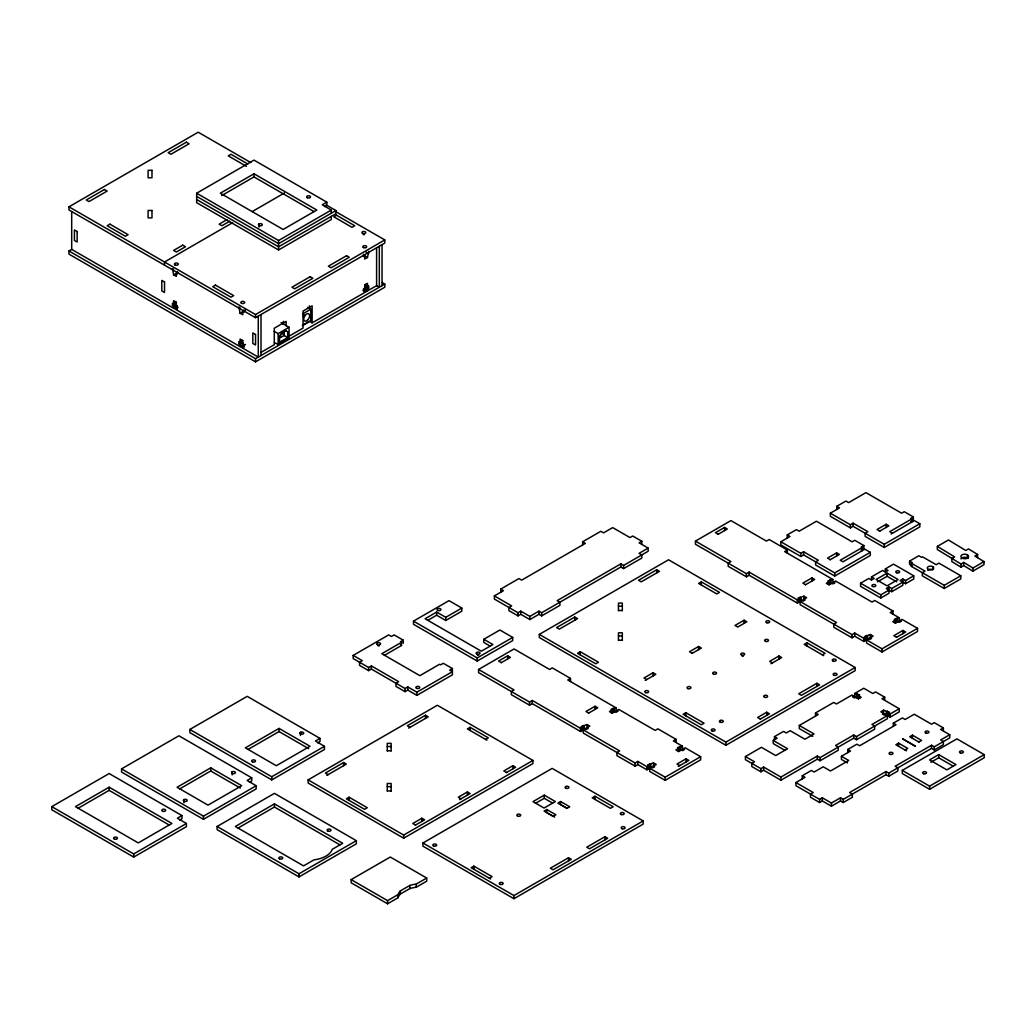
<?xml version="1.0" encoding="UTF-8"?>
<svg xmlns="http://www.w3.org/2000/svg" width="1036" height="1036" viewBox="0 0 1036 1036"><rect width="100%" height="100%" fill="white"/><g stroke="black" fill="none" stroke-linecap="round" stroke-linejoin="round"><path stroke-width="1.5" d="M977.505 557.562L977.621 554.48L968.479 548.925L965.746 550.492L948.458 539.989L937.36 546.399L937.282 549.507L953.237 559.207M937.36 546.399L954.648 556.902L951.916 558.482L951.838 561.59L960.942 567.119L963.674 565.539L963.739 562.431L972.933 568.013L972.856 571.134L963.674 565.539M960.942 567.119L961.007 564.011L963.739 562.431M967.417 558.003L967.482 554.895M977.621 554.48L974.889 556.047L984.032 561.603L983.967 564.724L972.856 571.134M335.781 211.642L384.783 239.925L384.783 243.084L255.542 317.702L68.959 209.984L68.959 206.824L198.2 132.207L250.829 162.6M381.999 282.465L384.783 284.071L384.783 287.231L255.542 361.849L68.959 254.118L68.959 250.971L71.743 249.365M331.274 216.394L331.274 219.541L278.567 249.974L196.659 202.68L196.659 193.214L253.988 160.114L326.806 202.149L326.806 205.296L324.527 206.617M253.988 173.776L220.318 193.214L283.126 229.474L316.796 210.036L253.988 173.776L253.988 176.923L313.999 211.577M221.665 195.597L253.988 176.923M226.936 219.658L219.14 224.164L221.859 225.744L229.668 221.238M232.621 222.688L164.53 262.004L164.53 265.151M252.305 211.538L284.447 192.968M173.621 269.36L172.442 268.674L173.621 274.825L176.353 273.245L177.544 273.931L177.544 271.613M326.806 202.149L322.261 204.778L331.274 210.088L331.274 213.235M196.659 193.214L278.567 240.507L331.274 210.088M172.442 305.465L175.175 303.885L176.353 304.571L173.621 306.138L172.442 305.465L172.442 303.147L173.621 303.833L176.353 302.253L176.353 306.669L173.621 308.249L71.691 249.391L71.691 211.551M196.659 199.521L278.567 246.814L335.91 213.714L335.91 210.554L278.567 243.667L196.659 196.374M240.067 307.718L238.889 307.032L240.067 313.183L245.532 310.036M68.959 206.824L255.542 314.555L384.783 239.925M368.674 251.334L367.495 257.485L364.763 255.905L363.584 256.591L363.584 254.273M367.495 257.485L364.763 259.065L364.763 255.905M238.889 343.822L241.621 342.243L242.8 342.929L240.067 344.496L238.889 343.822L238.889 341.504L240.067 342.191L242.8 340.611L242.8 345.027L240.067 346.607L176.353 309.816L176.353 307.718L177.544 308.404L177.544 306.086L176.353 305.4M258.275 316.122L258.275 357.109L242.8 348.187L242.8 346.076L245.532 344.496M302.577 313.986L310.774 309.246L310.774 320.81L302.577 325.537M274.126 331.287L278.14 333.605L289.07 327.298L289.07 338.332L278.14 344.638L274.462 342.515M376.599 247.733L376.599 285.651L367.495 290.909L364.763 289.329L364.763 284.913L367.495 283.333L367.495 286.493L368.674 285.806L368.674 288.112L367.495 288.798L364.763 287.231L365.941 286.545L368.674 288.112M285.884 330.717L281.326 333.346L279.513 336.493L279.513 342.281L287.697 337.555L287.697 331.766L285.042 330.238M364.763 288.06L363.584 288.746L363.584 291.064L364.763 290.378L364.763 292.476L312.134 322.856L309.401 321.289L302.37 325.356M260.942 352.421L274.281 344.716L274.281 328.218L286.104 321.393L286.104 325.887M290.015 335.625L303.043 328.114L303.043 311.085L312.134 305.84L312.134 322.856M68.959 250.971L255.542 358.689L384.783 284.071M181.96 815.578L177.402 818.207L186.415 823.503L186.415 826.663L133.709 857.083L51.8 809.789L51.8 806.643L109.143 773.542L181.96 815.578L181.96 818.725L179.681 820.046M251.709 777.816L247.164 780.445L256.177 785.754L256.177 788.901L203.47 819.334L121.562 772.04L121.562 768.88L178.904 735.78L251.709 777.816L251.709 780.976L249.43 782.284M320.007 738.396L315.449 741.025L324.462 746.321L324.462 749.481L271.769 779.901L189.847 732.607L189.847 729.461L247.19 696.347L320.007 738.396L320.007 741.543L317.728 742.864M109.143 787.205L75.46 806.643L138.267 842.903L171.937 823.452L109.143 787.205L109.143 790.351L169.153 825.006M78.153 808.235L109.143 790.351M384.434 655.335L401.515 645.467L401.515 642.32L381.805 653.69L419.852 675.666L439.549 664.283L440.559 664.866L443.291 663.286L452.382 668.544L452.382 674.85L416.886 695.337L407.783 690.08L405.063 691.659L395.959 686.402L395.959 683.255L398.692 681.675L371.38 665.915L368.648 667.495L353.172 658.559L353.172 655.399L388.681 634.913L391.401 636.48L394.133 634.913L403.237 640.157L403.237 643.317M490.3 646.192L483.799 642.449L483.799 639.29L499.87 630.017L512.703 637.425L512.703 640.585L477.207 661.072L413.493 624.294L413.493 621.134L448.989 600.647L461.823 608.054L461.823 611.201L445.752 620.473L436.661 615.229L427.661 620.409M461.823 608.054L445.752 617.326L436.661 612.069L425.097 618.751L481.339 651.217L492.903 644.547L483.799 639.29M403.237 640.157L400.505 641.737L401.515 642.32M500.725 592.229L500.725 589.083L518.932 578.567L521.665 580.147L585.379 543.369L582.646 541.789L582.646 544.936M582.646 541.789L600.841 531.274L603.574 532.854L612.677 527.596L629.966 537.58L632.698 536.013L641.802 541.258L641.802 544.418M494.353 595.907L511.654 605.892L508.922 607.472L508.922 610.631L518.026 615.876L520.745 614.309L529.849 619.554L538.953 614.309L541.686 615.876L559.893 605.374L559.893 602.214L557.161 600.647L620.875 563.856L623.594 565.436L648.173 551.243L648.173 548.096L639.07 553.353L641.802 554.92L641.802 558.08L623.594 568.583L620.875 567.016L541.686 612.729L538.953 611.149L529.849 616.407L520.745 611.149L518.026 612.729L494.353 599.067L494.353 595.907L503.457 590.662L500.725 589.083M353.172 655.399L362.276 660.657L359.544 662.237L359.544 665.384L368.648 670.642L371.38 669.062L405.063 688.513L407.783 686.933L416.886 692.19L452.382 671.691L449.65 670.111L452.382 668.544M210.748 767.831L177.078 787.282L208.029 805.14L241.699 785.702L210.748 767.831L210.748 770.991L179.772 788.875M279.047 728.412L245.364 747.85L276.314 765.721L309.997 746.27L279.047 728.412L279.047 731.558L248.057 749.442M641.802 541.258L639.07 542.838L648.173 548.096M51.8 806.643L133.709 853.936L186.415 823.503M413.493 621.134L477.207 657.925L512.703 637.425M121.562 768.88L203.47 816.174L256.177 785.754M189.847 729.461L271.769 776.754L324.462 746.321M695.441 541.103L730.937 561.59L728.204 563.17L728.204 566.316L746.412 576.832L749.145 575.252L797.383 603.107L799.196 602.058L799.196 598.899L797.383 599.948L749.145 572.105L746.412 573.672L695.441 544.25L695.441 541.103L730.937 520.603L766.433 541.103L769.165 539.523L787.373 550.025L787.373 553.185M478.567 669.463L514.063 689.95L511.331 691.53L511.331 694.69L529.538 705.192L532.271 703.625L580.51 731.468L582.323 730.419L582.323 727.272L580.51 728.321L532.271 700.465L529.538 702.045L478.567 672.61L478.567 669.463L514.063 648.963L549.559 669.463L552.292 667.883L570.499 678.399L570.499 681.546M539.303 634.395L668.544 559.777L855.14 667.495L855.14 670.655L725.886 745.272L539.303 637.541L539.303 634.395L725.886 742.113L855.14 667.495M718.065 534.343L727.298 529.007L724.565 527.441L715.462 532.685L718.194 534.265M501.191 662.703L510.424 657.381L507.692 655.801L498.588 661.059L501.32 662.626M574.799 617.055L556.604 627.57L559.323 629.137L577.531 618.634L574.799 617.055L574.799 620.201M656.72 569.761L638.513 580.277L641.245 581.843L659.453 571.341L656.72 569.761L656.72 572.908M217.094 826.482L274.436 793.369L356.345 840.662L356.345 843.822L299.003 876.922L217.094 829.629L217.094 826.482L299.003 873.775L356.345 840.662M308.119 779.875L437.36 705.257L532.931 760.437L532.931 763.584L403.69 838.202L308.119 783.022L308.119 779.875L403.69 835.055L532.931 760.437M326.806 775.394L346.348 764.115L343.615 762.535L325.408 773.037L328.14 774.617M408.728 728.101L428.256 716.821L425.524 715.241L407.329 725.744L410.062 727.324M274.436 803.884L235.301 826.482L303.561 865.889L314.025 859.841A23.388 13.507 0 0 0 332.232 849.339L342.696 843.291L274.436 803.884L274.436 807.031L339.912 844.845M238.086 828.023L274.436 807.031M580.264 651.735L577.531 653.315L595.739 663.817L598.471 662.25L580.264 651.735L580.264 654.894M701.32 581.843L698.588 583.423L716.782 593.939L719.515 592.359L701.32 581.843L701.32 585.003M787.256 538.06L787.256 534.913L796.412 529.629L799.144 531.209L816.433 521.225L852.11 541.815L854.752 540.3L863.856 545.558L863.856 548.704L861.214 550.233L862.12 550.751L862.12 547.604L861.214 547.073L863.856 545.558M836.777 509.479L836.777 506.319L845.92 501.048L848.652 502.615L865.941 492.631L901.631 513.234L904.26 511.706L913.363 516.964L913.363 520.111L910.722 521.639L911.641 522.17L911.641 519.01L910.722 518.492L913.363 516.964M780.846 541.763L800.867 553.328L803.599 551.748L818.349 560.269L815.617 561.836L815.617 564.996L834.731 576.029L870.318 555.477L870.318 552.33L834.731 572.882L803.599 554.907L800.867 556.487L780.846 544.923L780.846 541.763L789.989 536.493L787.256 534.913M830.354 513.183L850.388 524.747L853.107 523.167L867.857 531.675L865.125 533.255L865.125 536.402L884.239 547.448L919.826 526.897L919.826 523.737L884.239 544.288L853.107 526.314L850.388 527.894L830.354 516.329L830.354 513.183L839.51 507.899L836.777 506.319M349.08 797.215L346.348 798.795L364.542 809.297L367.275 807.73L349.08 797.215L349.08 800.375M485.599 739.419L488.332 737.839L470.124 727.324L467.391 728.904L486.933 740.183M787.373 550.025L784.64 551.605L832.879 579.461L832.879 582.608L829.059 584.822L826.327 583.242L829.059 581.662L829.059 584.822M570.499 678.399L567.767 679.979L616.006 707.821L616.006 710.981L612.185 713.182L609.453 711.602L612.185 710.036L612.185 713.182M830.134 559.764L839.367 554.428L836.635 552.861L827.531 558.106L830.263 559.686M879.655 531.17L888.888 525.848L886.156 524.268L877.052 529.525L879.784 531.105M862.12 547.604L840.235 560.243L842.967 561.81L864.853 549.171L870.318 552.33M911.641 519.01L889.743 531.649L892.475 533.229M805.438 584.783L814.672 579.461L811.939 577.881L802.835 583.139L805.568 584.718M891.115 534.019L914.374 520.59L919.826 523.737M588.565 713.157L597.798 707.821L595.065 706.241L585.962 711.499L588.694 713.079M645.273 680.406L655.814 674.332L653.081 672.752L643.978 678.01L646.71 679.59M692.087 653.392L701.32 648.057L698.588 646.477L689.484 651.735L692.216 653.315M744.094 620.201L734.99 625.459L737.723 627.039L746.827 621.781L744.094 620.201L744.094 623.361M800.116 601.527L836.518 622.545L833.786 624.125L833.786 627.272L851.993 637.787L854.726 636.208L863.817 641.465L865.643 640.416L865.643 637.257L863.817 638.305L854.726 633.061L851.993 634.628L800.116 604.687L800.116 601.527L806.668 597.746L803.936 596.166L798.018 598.212L799.196 598.899M832.879 579.461L827.868 580.976L829.059 581.662M415.384 825.135L424.618 819.813L421.885 818.233L412.781 823.49L415.514 825.07M459.595 799.624L470.124 793.537L467.391 791.957L458.3 797.215L461.02 798.795M506.41 772.597L515.63 767.262L512.911 765.682L503.807 770.939L506.539 772.519M583.229 729.888L619.645 750.906L616.912 752.486L616.912 755.645L635.12 766.148L637.839 764.581L646.943 769.826L648.769 768.777L648.769 765.63L646.943 766.679L637.839 761.421L635.12 763.001L583.229 733.048L583.229 729.888L589.795 726.106L587.062 724.54L581.144 726.586L582.323 727.272M616.006 707.821L610.994 709.349L612.185 710.036M801.204 597.746L801.204 600.893L800.025 600.22L798.018 601.372L799.196 602.058M827.868 584.136L829.875 582.983L831.053 583.656L831.053 580.51M902.822 582.128L891.711 588.539L888.979 586.959L888.979 593.265L880.794 598.005L860.579 586.337L860.579 583.177L868.777 578.451L871.509 580.03L874.242 578.451L871.509 576.871L871.509 580.03M871.509 576.871L882.607 570.46L885.34 572.04L888.072 570.46L885.34 568.894L885.34 572.04M885.34 568.894L893.537 564.154L913.739 575.822L913.739 578.982L905.542 583.708L900.09 580.548L902.822 578.982L905.542 580.548L913.739 575.822M351.152 879.616L390.3 857.031L426.702 878.049L426.702 881.196L416.239 887.243A23.388 13.507 0 0 0 409.855 888.577L400.349 894.068A23.388 13.507 0 0 0 398.031 897.746L387.568 903.793L351.152 882.776L351.152 879.616L387.568 900.634L398.031 894.599A23.388 13.507 0 0 1 400.349 890.908L409.855 885.43A23.388 13.507 0 0 1 416.239 884.084L426.702 878.049M887.075 573.141L876.055 579.5L887.075 585.858L898.082 579.5L887.075 573.141L887.075 576.301L877.44 581.856M911.369 566.368L912.289 565.837L909.556 564.257L909.556 561.111L918.841 555.749L921.561 557.329L922.48 556.798L936.181 564.711L938.901 563.131L960.799 575.77L960.799 578.917L944.236 588.487L922.338 575.848L922.338 572.701L925.07 571.121L911.369 563.208L911.369 566.368L944.236 585.327L960.799 575.77M422.921 843.006L552.162 768.388L643.188 820.939L643.188 824.086L513.934 898.704L422.921 846.153L422.921 843.006L513.934 895.557L643.188 820.939M911.369 563.208L912.289 562.69L909.556 561.111M888.979 586.959L886.246 588.539L891.711 591.698L902.822 585.288L902.822 578.982M860.579 583.177L880.794 594.845L888.979 590.119M770.991 663.739L781.688 657.562L778.955 655.995L769.67 661.356L772.403 662.923M685.845 712.69L683.112 714.27L701.32 724.773L704.053 723.206L685.845 712.69L685.845 715.85M822.364 654.894L825.096 653.315L806.902 642.799L804.169 644.379L823.698 655.659M544.25 795.13L532.957 801.644L544.068 808.054L555.348 801.54L544.25 795.13L544.25 798.29L535.47 803.353M546.801 809.53L544.068 811.11L553.172 816.355L555.892 814.788L546.801 809.53L546.801 812.574L554.597 817.08M560.631 801.54L557.899 803.12L567.003 808.378L569.735 806.798L560.631 801.54L560.631 804.596L567.132 808.339M892.954 614.141L892.954 610.981L890.222 612.561L899.313 617.819L899.313 620.965L895.492 623.18L892.76 621.6L895.492 620.02L895.492 623.18M676.068 742.501L676.068 739.354L673.348 740.934L682.439 746.179L682.439 749.339L678.619 751.54L675.886 749.96L678.619 748.393L678.619 751.54M972.933 568.013L984.032 561.603M898.225 621.6L899.416 622.286L901.411 621.134L900.232 620.447L902.045 619.399L917.52 628.334L917.52 631.481L882.024 651.981L866.549 643.045L866.549 639.885L873.102 636.104L870.37 634.524L864.464 636.583L865.643 637.257M899.313 617.819L894.314 619.347L895.492 620.02M681.351 749.96L682.53 750.647L684.537 749.494L683.359 748.808L685.172 747.759L700.647 756.694L700.647 759.841L665.151 780.341L649.676 771.406L649.676 768.259L656.228 764.464L653.496 762.897L647.591 764.944L648.769 765.63M682.439 746.179L677.44 747.707L678.619 748.393M894.314 622.494L896.321 621.341L897.5 622.027L897.5 618.868M489.368 878.204L492.087 876.637L473.892 866.122L471.16 867.702L490.688 878.981M594.949 796.231L592.216 797.811L610.411 808.326L613.144 806.746L594.949 796.231L594.949 799.391M650.776 764.464L650.776 767.624L649.585 766.938L647.591 768.09L648.769 768.777M896.464 637.334L905.684 632.012L902.965 630.432L893.861 635.69L896.593 637.257M678.282 766.446L688.81 760.372L686.091 758.792L676.987 764.05L679.72 765.63M760.243 719.139L769.476 713.804L766.744 712.224L757.64 717.482L760.372 719.062M816.912 683.268L798.704 693.77L801.437 695.35L819.631 684.835L816.912 683.268L816.912 686.415M866.549 639.885L882.024 648.821L917.52 628.334M649.676 768.259L665.151 777.181L700.647 756.694M774.449 739.795L774.449 736.648L783.553 731.39L786.285 732.97L790.196 730.704L804.933 739.225L814.037 733.967L799.3 725.459L799.3 728.606L812.703 736.35M815.513 716.096L815.513 712.936L833.721 702.434L836.44 704.001L851.916 695.065L853.742 696.127L852.563 696.801L854.558 697.966L855.749 697.28M568.544 857.717L550.349 868.233L553.069 869.8L571.276 859.297L568.544 857.717L568.544 860.864M604.959 836.699L586.752 847.202L589.484 848.782L607.679 838.279L604.959 836.699L604.959 839.846M745.428 756.552L754.532 761.81L751.799 763.39L751.799 766.536L760.903 771.794L763.636 770.214L780.924 780.199L817.339 759.181L820.059 760.761L838.266 750.245L838.266 747.098L835.534 745.519L853.742 735.003L856.474 736.583L887.412 718.712L887.412 715.565L871.949 724.501L874.669 726.081L874.669 729.227L856.474 739.743L853.742 738.163L820.059 757.601L817.339 756.021L780.924 777.052L763.636 767.067L760.903 768.634L745.428 759.712L745.428 756.552L761.434 747.319L775.718 755.568L787.554 748.73L773.27 740.481L773.27 743.641L784.951 750.388M773.27 740.481L777.181 738.228L774.449 736.648M799.3 725.459L818.246 714.516L815.513 712.936M858.468 698.86L858.468 695.7L861.201 697.28L858.468 698.86L854.648 696.645L854.648 693.498L863.752 688.241L872.856 693.498L875.588 691.918L884.692 697.176L884.692 700.323M854.648 693.498L859.66 695.014L858.468 695.7M859.66 698.173L857.653 697.021L856.474 697.694L856.474 694.547M884.692 697.176L881.96 698.743L899.248 708.728L899.248 711.887L890.144 717.145L888.331 716.096L888.331 712.936L889.51 712.25L883.591 710.204L880.859 711.784L887.412 715.565M885.599 714.516L884.407 715.203L882.413 714.037L883.591 713.364L883.591 710.204M888.331 712.936L890.144 713.985L899.248 708.728M888.331 716.096L889.51 715.41M802.291 778.878L802.291 775.718L811.395 770.46L814.128 772.04L823.231 766.782L830.509 770.991L848.717 760.476L841.426 756.28L841.426 759.427L847.5 762.936M847.798 752.602L847.798 749.442L856.902 744.185L859.634 745.765L896.036 724.747L893.304 723.167L893.304 726.327M893.304 723.167L902.408 717.922L905.14 719.489L914.244 714.244L931.532 724.216L934.265 722.649L943.369 727.907L943.369 731.053M943.369 727.907L940.636 729.473L949.74 734.731L949.74 737.891L934.265 746.814L931.532 745.247L895.13 766.264L897.862 767.831L897.862 770.991L888.758 776.249L886.026 774.669L843.252 799.365L840.52 797.785L831.416 803.042L822.312 797.785L819.58 799.365L795.92 785.702L795.92 782.556L805.024 777.298L802.291 775.718M841.426 756.28L850.53 751.022L847.798 749.442M905.011 749.999L907.73 748.419L898.588 743.136L895.855 744.716L906.435 750.815M918.841 742.009L921.574 740.429L912.418 735.146L909.699 736.725L918.958 742.074M795.92 782.556L813.208 792.54L810.489 794.107L810.489 797.267L819.58 802.524L822.312 800.945L831.416 806.202L840.52 800.945L843.252 802.524L852.356 797.267L852.356 794.107L849.624 792.54L886.026 771.509L888.758 773.089L931.532 748.393L934.265 749.973L943.369 744.716L943.369 741.569L940.636 739.989L949.74 734.731M902.291 770.395L956.901 738.862L984.2 754.622L984.2 757.782L929.59 789.303L902.291 773.542L902.291 770.395L929.59 786.156L984.2 754.622M938.694 754.622L929.577 759.893L946.865 769.877L955.982 764.607L938.694 754.622L938.694 757.782L953.327 766.226M930.872 762.289L938.694 757.782M304.183 314.672L304.584 316.187L303.069 316.602M618.466 606.241L622.325 606.241M618.466 610.515L622.325 610.515M618.466 635.962L622.325 635.962M618.466 640.248L622.325 640.248M387.27 746.516L391.142 746.516M387.27 750.789L391.142 750.789M387.27 786.648L391.142 786.648M387.27 790.921L391.142 790.921M326.185 204.947L335.91 210.554M247.772 163.973L230.963 154.273L228.231 155.853L246.439 166.369M365.941 252.072L368.674 253.652M887.075 576.301L896.71 581.856M376.741 285.742L379.318 287.231L379.318 246.231M364.763 284.913L367.495 286.493M892.954 610.981L874.747 600.479L872.014 602.058L835.612 581.041L833.786 582.09L834.964 582.763L832.97 583.928L831.778 583.242M307.588 307.407L310.774 309.246M801.929 600.479L803.12 601.165L805.114 599.999L803.936 599.326L803.936 596.166M868.375 638.836L869.554 639.523L871.561 638.37L870.37 637.684L870.37 634.524M864.464 639.73L865.643 640.416M281.028 322.662L289.07 327.298M283.709 335.25L287.697 337.555M173.621 274.825L176.353 276.405L176.353 273.245M240.067 313.183L242.8 314.763L242.8 311.603L243.978 312.289L243.978 309.971M176.353 302.253L173.621 300.673L173.621 303.833M242.8 340.611L240.067 339.031L240.067 342.191M242.8 343.771L243.978 344.444L243.978 346.762L242.8 346.076M676.068 739.354L657.873 728.839L655.14 730.419L618.738 709.401L616.912 710.45L618.091 711.136L616.096 712.289L614.905 711.602M585.055 728.839L586.234 729.525L588.241 728.373L587.062 727.686L587.062 724.54M651.502 767.197L652.68 767.883L654.687 766.731L653.496 766.044L653.496 762.897M581.144 729.732L582.323 730.419M400.505 644.897L401.515 645.467M544.25 798.29L552.577 803.094M279.047 731.558L308.65 748.652M210.748 770.991L240.352 788.072M951.916 558.482L961.007 564.011M944.236 585.327L944.236 588.487M934.265 746.814L934.265 749.973M932.763 566.679L932.763 569.826A3.212 1.852 0 0 0 927.699 570.214M931.532 745.247L931.532 748.393M929.59 786.156L929.59 789.303M912.418 735.146L912.418 738.305M905.542 580.548L905.542 583.708M902.965 630.432L902.965 633.579M898.588 743.136L898.588 746.296M896.321 618.181L896.321 621.341M891.711 588.539L891.711 591.698M890.144 713.985L890.144 717.145M888.758 773.089L888.758 776.249M887.502 711.097L887.502 714.257L886.324 714.931L886.324 711.784M886.156 524.268L886.156 527.428M886.026 771.509L886.026 774.669M884.239 544.288L884.239 547.448M882.024 648.821L882.024 651.981M880.794 594.845L880.794 598.005M867.65 636.104L867.65 639.264L866.459 638.577L866.459 635.418M863.817 638.305L863.817 641.465M857.653 693.861L857.653 697.021M856.474 736.583L856.474 739.743M854.726 633.061L854.726 636.208M853.742 735.003L853.742 738.163M853.107 523.167L853.107 526.314M851.993 634.628L851.993 637.787M850.388 524.747L850.388 527.894M843.252 799.365L843.252 802.524M840.52 797.785L840.52 800.945M836.635 552.861L836.635 556.008M834.731 572.882L834.731 576.029M831.416 803.042L831.416 806.202M829.875 579.823L829.875 582.983M822.312 797.785L822.312 800.945M820.059 757.601L820.059 760.761M819.58 799.365L819.58 802.524M817.339 756.021L817.339 759.181M811.939 577.881L811.939 581.041M806.902 642.799L806.902 645.959M803.599 551.748L803.599 554.907M800.867 553.328L800.867 556.487M800.025 597.06L800.025 600.22M797.383 599.948L797.383 603.107M780.924 777.052L780.924 780.199M778.955 655.995L778.955 659.142M766.744 712.224L766.744 715.384M763.636 767.067L763.636 770.214M760.903 768.634L760.903 771.794M749.145 572.105L749.145 575.252M746.412 573.672L746.412 576.832M725.886 742.113L725.886 745.272M724.565 527.441L724.565 530.587M698.588 646.477L698.588 649.637M686.091 758.792L686.091 761.952M680.626 747.228L680.626 750.388L679.435 749.701L679.435 746.555M665.151 777.181L665.151 780.341M653.081 672.752L653.081 675.912M649.585 763.791L649.585 766.938M646.943 766.679L646.943 769.826M637.839 761.421L637.839 764.581M635.12 763.001L635.12 766.148M623.594 565.436L623.594 568.583M622.325 610.696L622.325 603.082L618.466 603.082L618.466 610.696M622.325 640.429L622.325 632.815L618.466 632.815L618.466 640.429M620.875 563.856L620.875 567.016M614.18 708.87L614.18 712.03L613.001 711.343L613.001 708.197M595.065 706.241L595.065 709.401M584.33 726.106L584.33 729.266L583.139 728.58L583.139 725.42M580.51 728.321L580.51 731.468M541.686 612.729L541.686 615.876M538.953 611.149L538.953 614.309M532.271 700.465L532.271 703.625M529.849 616.407L529.849 619.554M529.538 702.045L529.538 705.192M520.745 611.149L520.745 614.309M518.026 612.729L518.026 615.876M513.934 895.557L513.934 898.704M512.911 765.682L512.911 768.841M507.692 655.801L507.692 658.948M477.207 657.925L477.207 661.072M473.892 866.122L473.892 869.282M470.124 727.324L470.124 730.484M467.391 791.957L467.391 795.117M445.752 617.326L445.752 620.473M436.661 612.069L436.661 615.229M425.524 715.241L425.524 718.388M421.885 818.233L421.885 821.393M416.886 692.19L416.886 695.337M416.239 884.084L416.239 887.243M409.855 885.43L409.855 888.577M407.783 686.933L407.783 690.08M405.063 688.513L405.063 691.659M403.69 835.055L403.69 838.202M400.349 890.908L400.349 894.068M398.031 894.599L398.031 897.746M391.142 750.97L391.142 743.369L387.27 743.369L387.27 750.97M391.142 791.103L391.142 783.488L387.27 783.488L387.27 791.103M387.568 900.634L387.568 903.793M382.051 244.664L382.051 285.651M371.38 665.915L371.38 669.062M368.648 667.495L368.648 670.642M367.495 288.798L367.495 290.909M365.941 284.227L365.941 286.545M343.615 762.535L343.615 765.682M309.401 305.801L309.401 308.896M300.44 732.348L300.44 735.495M299.003 873.775L299.003 876.922M283.372 321.315L283.372 324.32M278.567 240.507L278.567 249.974M278.14 333.605L278.14 344.638M271.769 776.754L271.769 779.901M261.007 314.555L261.007 355.542M259 223.957L259 227.104M255.542 314.555L255.542 317.702M255.542 358.689L255.542 361.849M241.621 339.925L241.621 342.243M240.067 344.496L240.067 346.607M232.142 771.781L232.142 774.928M203.47 816.174L203.47 819.334M183.903 799.624L183.903 802.783M175.175 301.567L175.175 303.885M173.621 306.138L173.621 308.249M133.709 853.936L133.709 857.083M363.351 234.654A1.93 1.114 0 0 1 364.348 234.654M960.955 558.935A3.859 2.292 1.3 0 1 964.179 557.303A3.859 2.292 1.3 0 1 968.025 558.495M477.609 655.27A1.93 1.114 0 0 1 478.619 655.27M378.166 645.92A1.93 1.114 0 0 1 379.163 645.92M742.229 656.28A1.93 1.114 0 0 1 743.226 656.28M363.092 290.352A1.93 1.114 0 0 1 365.579 289.899A1.93 1.114 0 0 1 366.576 291.284A1.93 1.114 0 0 1 364.258 291.984M243.771 347.565A1.93 1.114 0 0 1 241.22 347.241A1.93 1.114 0 0 1 241.556 345.752A1.93 1.114 0 0 1 244.159 345.817M177.324 309.207A1.93 1.114 0 0 1 174.773 308.883A1.93 1.114 0 0 1 175.11 307.394A1.93 1.114 0 0 1 177.726 307.459M902.589 738.836L915.332 746.192L902.589 738.836M104.455 189.484L86.247 200L88.979 201.567L107.187 191.064L104.455 189.484M186.363 142.191L168.169 152.706L170.901 154.273L189.096 143.771L186.363 142.191M109.92 224.164L107.187 225.744L125.382 236.247L128.114 234.68L109.92 224.164M182.724 245.182L173.621 250.44L176.353 252.02L185.457 246.762L182.724 245.182M215.488 285.12L212.768 286.7L230.963 297.202L233.696 295.636L215.488 285.12M336.545 215.229L333.812 216.809L352.02 227.324L354.752 225.744L336.545 215.229M310.152 276.716L291.945 287.218L294.677 288.798L312.885 278.296L310.152 276.716M346.555 255.698L328.36 266.2L331.08 267.78L349.287 257.278L346.555 255.698M284.149 332.867L280.51 334.978L280.51 337.606L284.149 335.496L284.149 332.867M151.981 170.318L148.109 170.318L148.109 177.752L151.981 177.752L151.981 170.318M151.981 210.45L148.109 210.45L148.109 217.871L151.981 217.871L151.981 210.45M77.143 231.52L74.424 229.953L74.424 240.456L77.143 242.035L77.143 231.52M164.53 281.973L161.797 280.393L161.797 290.909L164.53 292.476L164.53 281.973M255.542 334.511L252.81 332.945L252.81 343.447L255.542 345.027L255.542 334.511M300.829 734.097A1.93 1.114 0 0 0 303.729 733.138A1.93 1.114 0 0 0 300.829 732.167A1.93 1.114 0 0 0 300.829 734.097M252.59 761.952A1.93 1.114 0 0 0 255.491 760.981A1.93 1.114 0 0 0 252.59 760.023A1.93 1.114 0 0 0 252.59 761.952M232.543 773.529A1.93 1.114 0 0 0 235.444 772.558A1.93 1.114 0 0 0 232.543 771.6A1.93 1.114 0 0 0 232.543 773.529M184.304 801.385A1.93 1.114 0 0 0 187.205 800.414A1.93 1.114 0 0 0 184.304 799.455A1.93 1.114 0 0 0 184.304 801.385M162.781 811.292A1.93 1.114 0 0 0 165.682 810.32A1.93 1.114 0 0 0 162.781 809.349A1.93 1.114 0 0 0 162.781 811.292M114.543 839.134A1.93 1.114 0 0 0 117.444 838.176A1.93 1.114 0 0 0 114.543 837.205A1.93 1.114 0 0 0 114.543 839.134M621.276 814.542A1.93 1.114 0 0 0 624.177 813.571A1.93 1.114 0 0 0 621.276 812.612A1.93 1.114 0 0 0 621.276 814.542M622.196 828.735A1.93 1.114 0 0 0 625.084 827.764A1.93 1.114 0 0 0 622.196 826.793A1.93 1.114 0 0 0 622.196 828.735M499.831 884.252A1.93 1.114 0 0 0 503.056 883.76A1.93 1.114 0 0 0 500.699 882.387A1.93 1.114 0 0 0 499.831 884.252M433.786 846.075A1.93 1.114 0 0 0 436.687 845.104A1.93 1.114 0 0 0 433.786 844.146A1.93 1.114 0 0 0 433.786 846.075M566.032 788.318A1.93 1.114 0 0 0 568.932 787.36A1.93 1.114 0 0 0 566.032 786.389A1.93 1.114 0 0 0 566.032 788.318M517.793 816.174A1.93 1.114 0 0 0 520.694 815.202A1.93 1.114 0 0 0 517.793 814.244A1.93 1.114 0 0 0 517.793 816.174M307.239 197.682A1.93 1.114 0 0 0 310.463 197.177A1.93 1.114 0 0 0 308.106 195.817A1.93 1.114 0 0 0 307.239 197.682M259.401 225.706A1.93 1.114 0 0 0 262.302 224.747A1.93 1.114 0 0 0 259.401 223.776A1.93 1.114 0 0 0 259.401 225.706M362.885 233.54A1.93 1.114 0 0 0 365.786 232.569A1.93 1.114 0 0 0 362.885 231.611A1.93 1.114 0 0 0 362.885 233.54M363.403 247.552A1.93 1.114 0 0 0 366.627 247.047A1.93 1.114 0 0 0 364.258 245.687A1.93 1.114 0 0 0 363.403 247.552M241.44 303.25A1.93 1.114 0 0 0 244.664 302.745A1.93 1.114 0 0 0 242.294 301.385A1.93 1.114 0 0 0 241.44 303.25M174.993 264.892A1.93 1.114 0 0 0 178.218 264.387A1.93 1.114 0 0 0 175.861 263.027A1.93 1.114 0 0 0 174.993 264.892M328.075 831.118A1.93 1.114 0 0 0 330.976 830.16A1.93 1.114 0 0 0 328.075 829.188A1.93 1.114 0 0 0 328.075 831.118M279.435 858.792A1.93 1.114 0 0 0 282.673 858.3A1.93 1.114 0 0 0 280.303 856.927A1.93 1.114 0 0 0 279.435 858.792M896.749 572.791A1.93 1.114 0 0 0 899.649 571.833A1.93 1.114 0 0 0 896.749 570.862A1.93 1.114 0 0 0 896.749 572.791M872.506 586.389A1.93 1.114 0 0 0 875.744 585.884A1.93 1.114 0 0 0 873.374 584.524A1.93 1.114 0 0 0 872.506 586.389M962.03 558.054A3.859 2.292 1.3 0 0 968.479 557.122A3.859 2.292 1.3 0 0 963.752 554.247A3.859 2.292 1.3 0 0 962.03 558.054M928.878 569.606A3.212 1.852 0 0 0 933.708 567.987A3.212 1.852 0 0 0 928.878 566.381A3.212 1.852 0 0 0 928.878 569.606M926.016 733.074A1.93 1.114 0 0 0 928.916 732.102A1.93 1.114 0 0 0 926.016 731.144A1.93 1.114 0 0 0 926.016 733.074M890.066 754.35A1.93 1.114 0 0 0 892.967 753.392A1.93 1.114 0 0 0 890.066 752.421A1.93 1.114 0 0 0 890.066 754.35M923.62 773.724A1.93 1.114 0 0 0 926.521 772.752A1.93 1.114 0 0 0 923.62 771.794A1.93 1.114 0 0 0 923.62 773.724M960.476 752.965A1.93 1.114 0 0 0 963.376 751.994A1.93 1.114 0 0 0 960.476 751.035A1.93 1.114 0 0 0 960.476 752.965M477.143 654.156A1.93 1.114 0 0 0 480.044 653.185A1.93 1.114 0 0 0 477.143 652.227A1.93 1.114 0 0 0 477.143 654.156M437.606 610.359A1.93 1.114 0 0 0 440.844 609.867A1.93 1.114 0 0 0 438.474 608.495A1.93 1.114 0 0 0 437.606 610.359M377.298 644.625A1.93 1.114 0 0 0 380.523 644.133A1.93 1.114 0 0 0 378.166 642.76A1.93 1.114 0 0 0 377.298 644.625M416.835 688.422A1.93 1.114 0 0 0 419.735 687.451A1.93 1.114 0 0 0 416.835 686.492A1.93 1.114 0 0 0 416.835 688.422M764.672 697.332A1.942 1.127 0 0 0 767.598 696.36A1.942 1.127 0 0 0 764.672 695.389A1.942 1.127 0 0 0 764.672 697.332M713.623 674.151A1.942 1.127 0 0 0 716.536 673.18A1.942 1.127 0 0 0 713.623 672.209A1.942 1.127 0 0 0 713.623 674.151M687.969 688.642A1.942 1.127 0 0 0 690.895 687.671A1.942 1.127 0 0 0 687.995 686.7A1.942 1.127 0 0 0 687.969 688.642M720.357 722.286A1.942 1.127 0 0 0 723.27 721.315A1.942 1.127 0 0 0 720.357 720.344A1.942 1.127 0 0 0 720.357 722.286M766.795 622.753A1.93 1.114 0 0 0 769.683 621.781A1.93 1.114 0 0 0 766.795 620.823A1.93 1.114 0 0 0 766.795 622.753M833.747 675.122A1.93 1.114 0 0 0 836.971 674.617A1.93 1.114 0 0 0 834.615 673.258A1.93 1.114 0 0 0 833.747 675.122M712.185 731.002A1.93 1.114 0 0 0 715.073 730.03A1.93 1.114 0 0 0 712.185 729.072A1.93 1.114 0 0 0 712.185 731.002M645.739 692.644A1.93 1.114 0 0 0 648.64 691.672A1.93 1.114 0 0 0 645.739 690.701A1.93 1.114 0 0 0 645.739 692.644M765.604 641.401A1.93 1.114 0 0 0 768.505 640.442A1.93 1.114 0 0 0 765.604 639.471A1.93 1.114 0 0 0 765.604 641.401M741.763 655.166A1.93 1.114 0 0 0 744.664 654.208A1.93 1.114 0 0 0 741.763 653.237A1.93 1.114 0 0 0 741.763 655.166M833.229 661.11A1.93 1.114 0 0 0 836.13 660.139A1.93 1.114 0 0 0 833.229 659.181A1.93 1.114 0 0 0 833.229 661.11M307.446 320.253A4.183 2.422 -60 0 0 308.767 313.779A4.183 2.422 -60 0 0 303.82 318.156A4.183 2.422 -60 0 0 307.446 320.253"/></g></svg>
